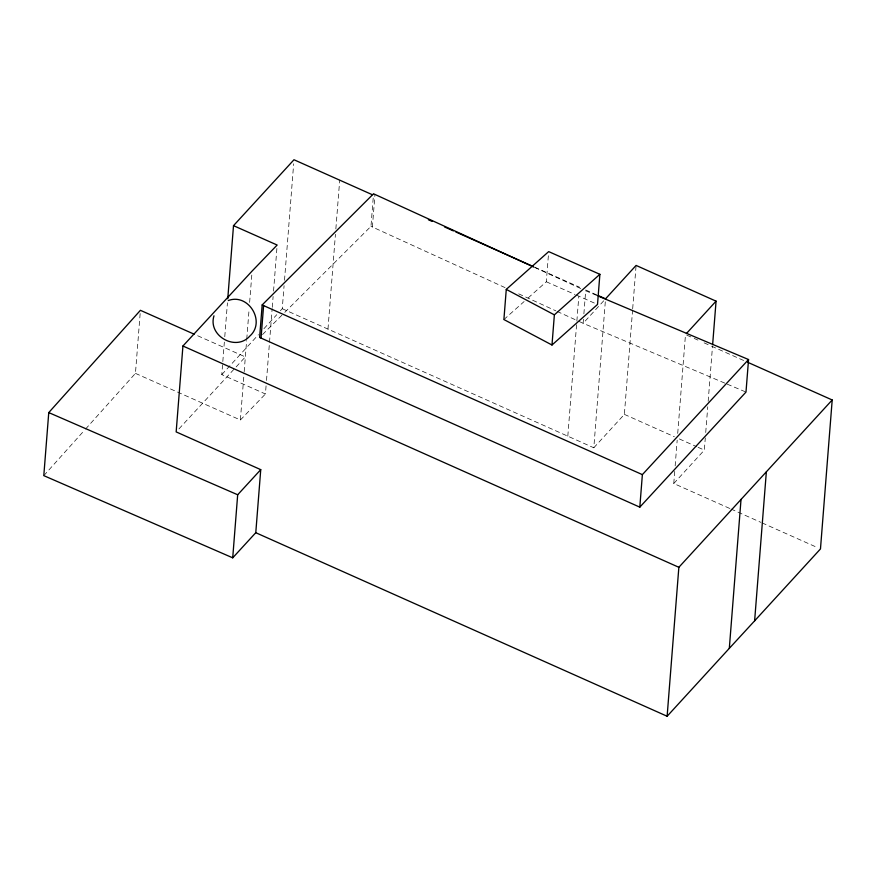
<?xml version="1.0" encoding="UTF-8"?>
<svg xmlns="http://www.w3.org/2000/svg" width="876" height="876" viewBox="0 0 876 876"><rect width="100%" height="100%" fill="white"/><g stroke="black" fill="none" stroke-linecap="round" stroke-linejoin="round"><path stroke-width="0.66" stroke-dasharray="4.38 3.29" d="M85.541 429.065L135.441 373.373L140.302 311.648M266.074 385.867L265.439 393.992L221.792 374.61L224.344 342.111M224.771 336.702L227.431 302.844M135.441 373.373L240.385 419.987L244.086 373.034M244.185 371.687L246.638 340.567M246.747 339.198L249.102 309.206M249.638 302.395L252.003 272.392M266.501 380.458L272.151 308.68M272.261 307.334L273.115 296.493M273.542 291.084L277.057 246.397M280.43 310.695L282.258 308.702L284.076 285.685M284.503 280.265L293.668 163.812M327.974 329.102L335.431 234.319M335.858 228.899L339.702 180.149M284.799 312.327L370.986 226.315L373.537 193.793M505.047 287.613L372.399 227.004L374.961 194.483M528.14 297.95L546.317 281.765L548.376 255.54M567.812 436.16L576.758 322.412M576.868 321.065L578.784 296.69M583.46 319.236L583.142 323.299L725.952 383.6M583.887 313.816L585.694 290.777L596.972 295.54M282.258 308.702L593.808 447.778L605.316 301.541M593.808 447.778L624.369 414.381L632.582 310.115M632.68 308.757L636.096 265.428M729.719 508.452L673.775 483.508L674.728 471.321M675.155 465.912L677.181 440.179M677.717 433.412L685.492 334.555M673.775 483.508L704.337 450.111L705.3 437.923M705.727 432.503L707.742 406.782M708.169 401.361L712.538 345.845M43.8 475.646L84.633 430.083M603.739 300.786L583.142 323.299L578.182 321.032M221.792 374.61L258.442 334.665M263.939 328.675L276.761 314.692M178.934 428.911L245.346 356.926L196.629 335.289M240.385 419.987L265.439 393.992M262.526 334.555L283.824 313.29M503.897 319.543L524.1 301.552M727.2 384.137L745.991 392.065M546.317 281.765L575.028 294.489M576.277 295.048L596.26 303.906M585.726 289.978L596.863 294.949M534.557 267.136L579.529 287.208M686.74 335.114L692.96 337.884M694.197 338.432L697.931 340.096M704.14 342.866L710.359 345.648M711.608 346.195L745.169 361.164M624.369 414.381L674.345 436.708M679.349 438.942L696.836 446.76M698.084 447.318L704.337 450.111M730.967 509.011L760.806 522.315M762.043 522.873L817.987 547.818M534.875 267.552L583.219 289.649M518.68 293.843L555.866 310.838M557.103 311.407L576.945 320.463M370.986 226.315L372.399 227.004"/><path stroke-width="1.31" d="M194.122 334.172L140.412 310.312L48.76 412.585L43.8 475.646L232.72 557.826L255.781 532.707L260.741 469.645L176.164 431.901L182.931 346.009L252.113 271.034L277.155 245.039L233.509 225.658L293.986 159.75L372.18 194.647M227.76 298.782L233.509 225.658M232.72 557.826L237.681 494.765L260.741 469.645M533.637 266.983L373.537 193.793L262.176 304.925L259.614 337.446L639.808 507.149L745.991 392.065L748.553 359.543L598.22 296.066M261.037 338.125L263.599 305.604L262.176 304.925M506.273 289.387L503.897 319.543L551.99 345.002L597.509 304.465L599.885 274.308L548.683 251.609L506.273 289.387L554.366 314.856L551.99 345.002M639.808 507.149L642.371 474.628L748.553 359.543M255.781 532.707L667.129 716.25L678.856 567.298L832.2 399.971L747.655 362.27M712.648 344.487L716.064 301.158L636.096 265.428L605.535 298.825L598.1 295.508M667.129 716.25L729.314 648.35L741.03 499.397M729.314 648.35L754.619 620.854L766.347 471.89M832.2 399.971L820.473 548.923L754.619 620.854M213.985 315.809C207.579 335.847 236.104 351.878 249.868 336.023C265.997 321.711 248.488 292.902 228.286 300.534M686.401 333.57L716.064 301.158M554.366 314.856L599.885 274.308M48.76 412.585L237.681 494.765M428.386 219.745L432.131 221.409M444.625 226.983L453.374 230.892M455.87 232.009L533.309 266.578M263.599 305.604L642.371 474.628M182.931 346.009L678.856 567.298"/></g></svg>
